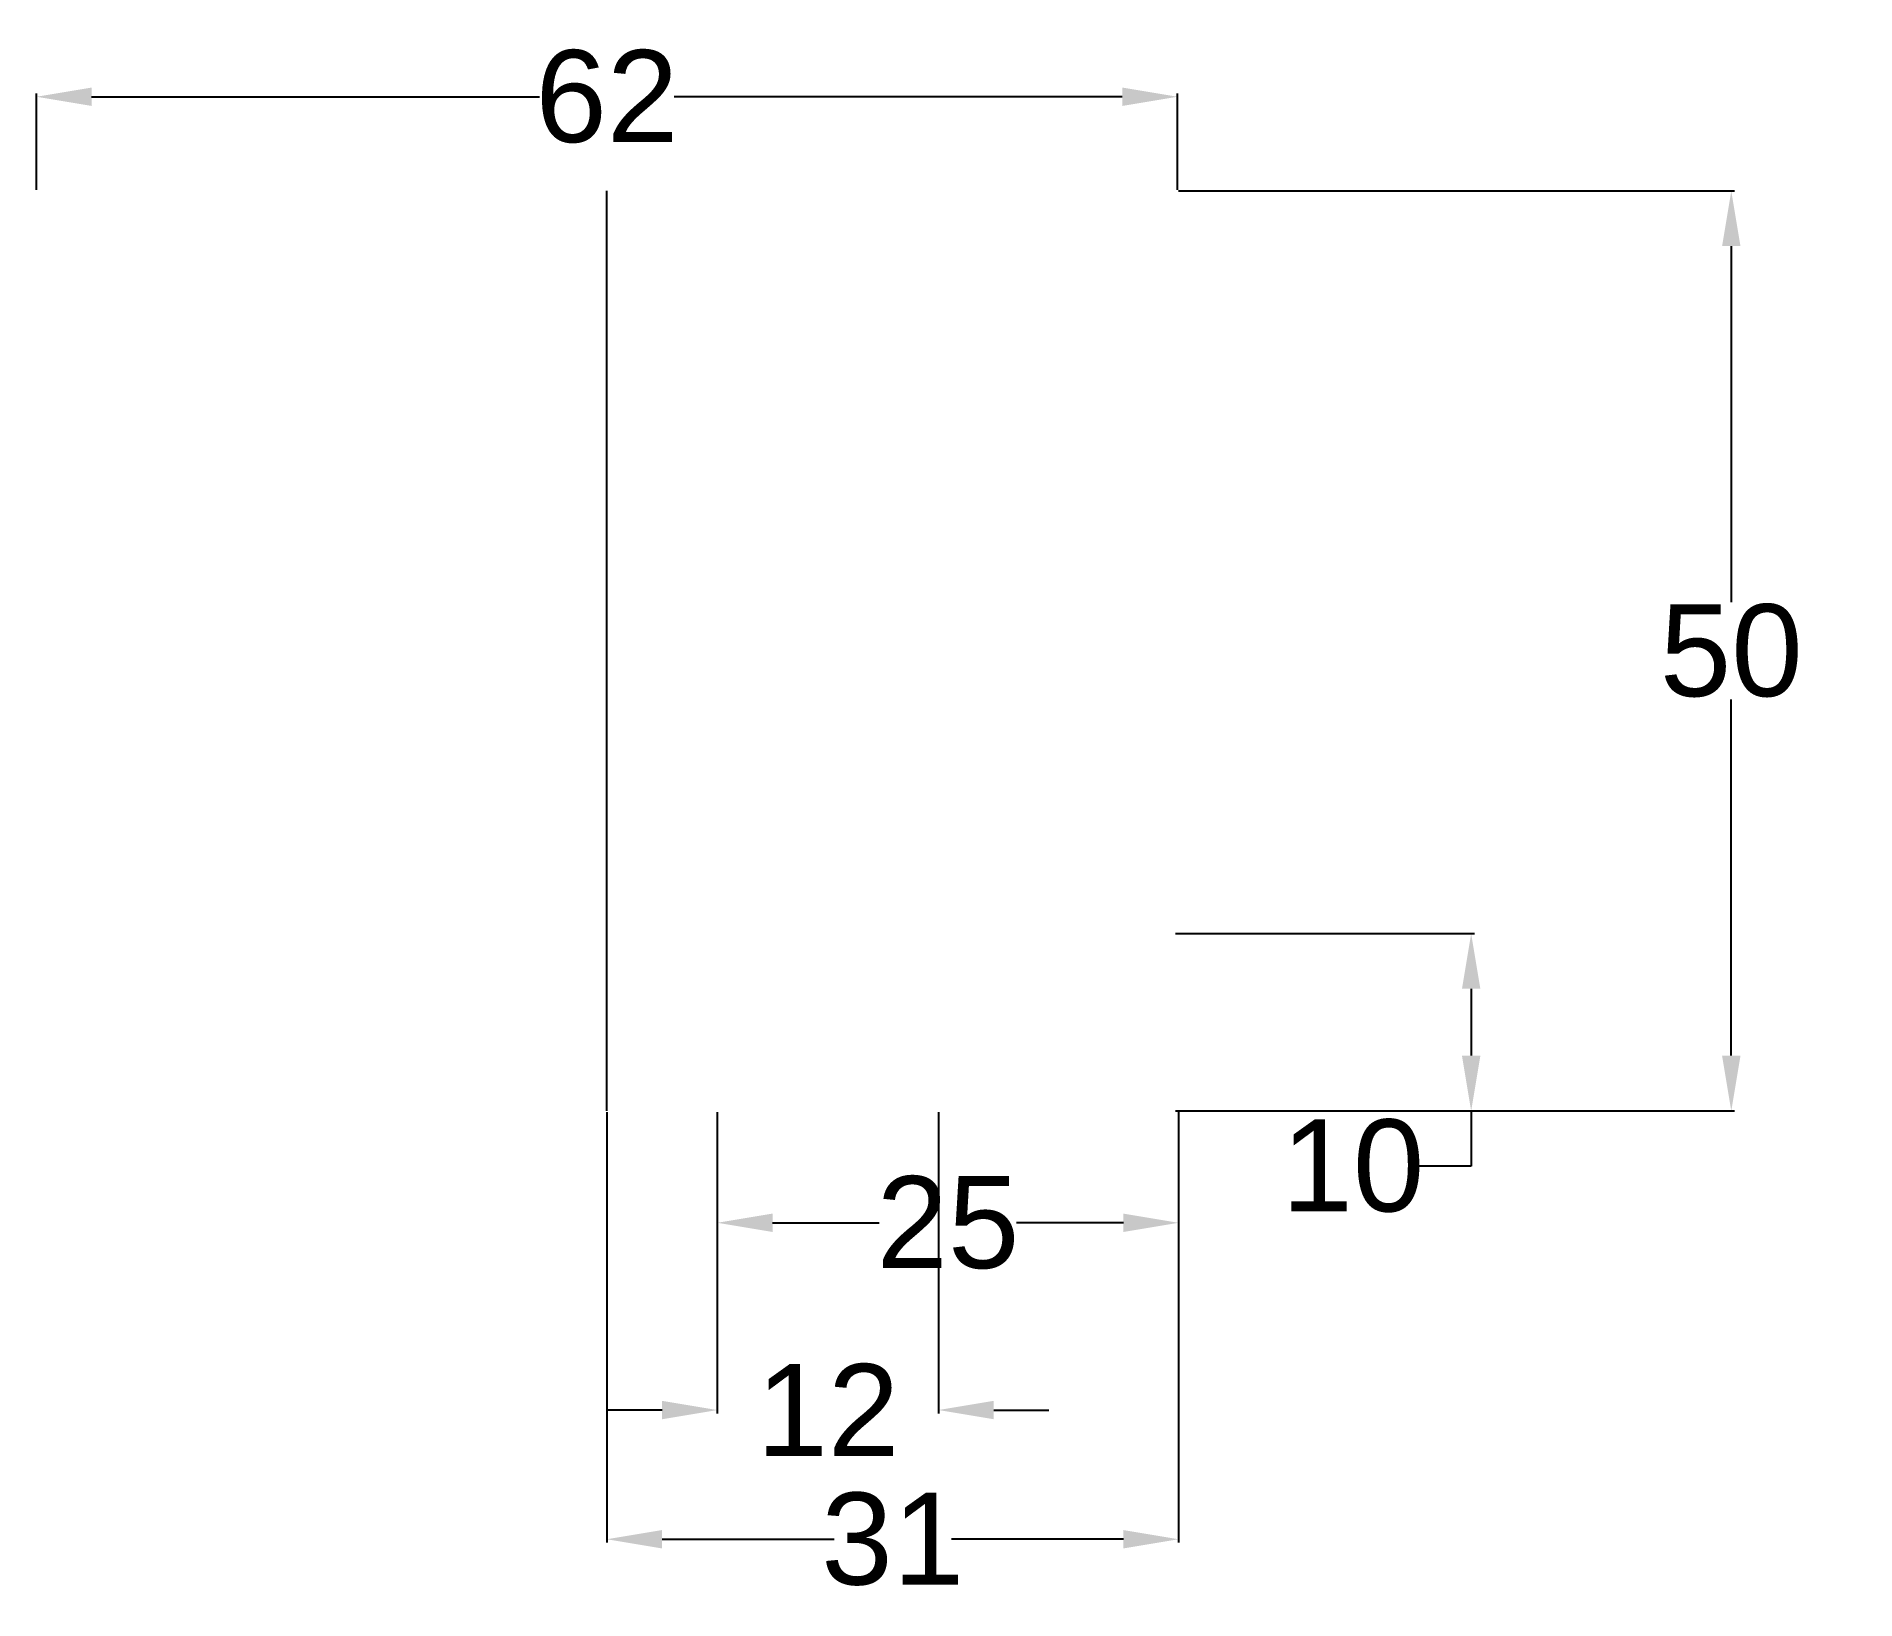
# Model space of a CAD drawing. Header units: millimetres. Extents: x 37.6 to 136.5, y -18.7 to 66.3.
import ezdxf

# ---------------------------------------------------------------- set-up
doc = ezdxf.new("R2010")
doc.units = ezdxf.units.MM
doc.header["$MEASUREMENT"] = 0
doc.styles.get("Standard").update_dxf_attribs({"font": 'arial.ttf'})
doc.dimstyles.get("Standard").update_dxf_attribs({"dimtxt": 5, "dimasz": 3, "dimexe": 0.18, "dimexo": 0.0625, "dimgap": 0.09, "dimtad": 0, "dimtih": 1, "dimtoh": 1, "dimdec": 0, "dimzin": 0, "dimdsep": 46, "dimtxsty": 'Standard', "dimcen": 0.09, "dimadec": 0, "dimazin": 0, "dimtfac": 1, "dimtdec": 0, "dimtofl": 0, "dimtmove": 0, "dimatfit": 3, "dimfxl": 1, "dimtolj": 1, "dimtzin": 0, "dimarcsym": 0})

# ---------------------------------------------------------------- blocks, each defined once
blk = doc.blocks.new('*D1')
at = {"color": 0, "lineweight": -2, "transparency": 16777216}
for p, q in [((99.516, 17.494), (115.762, 17.494)), ((115.582, 14.494), (115.582, 10.861)), ((99.516, 7.861), (115.762, 7.861)), ((115.582, 7.861), (115.582, 4.861)), ((115.582, 4.861), (112.582, 4.861))]:
    blk.add_line(p, q, dxfattribs=at)
at = {"color": 0, "transparency": 16777216}
for points in [[(115.082, 14.494), (116.082, 14.494), (115.582, 17.494)], [(115.082, 10.861), (116.082, 10.861), (115.582, 7.861)]]:
    blk.add_solid(points, dxfattribs=at)
at = {"layer": 'Defpoints', "color": 0, "transparency": 16777216}
for p in [(99.453, 17.494, 8.857), (99.453, 7.861, 8.857), (115.582, 7.861)]:
    blk.add_point(p, dxfattribs=at)
at = {"color": 0, "transparency": 16777216, "insert": (109.155, 4.861), "char_height": 5, "attachment_point": 5}
blk.add_mtext('\\A1;10', dxfattribs=at)
blk = doc.blocks.new('*D2')
at = {"color": 0, "lineweight": -2, "transparency": 16777216}
for p, q in [((99.682, 57.861), (129.896, 57.861)), ((129.716, 54.861), (129.716, 35.504)), ((129.716, 10.861), (129.716, 30.218)), ((99.682, 7.861), (129.896, 7.861))]:
    blk.add_line(p, q, dxfattribs=at)
at = {"color": 0, "transparency": 16777216}
for points in [[(129.216, 54.861), (130.216, 54.861), (129.716, 57.861)], [(129.216, 10.861), (130.216, 10.861), (129.716, 7.861)]]:
    blk.add_solid(points, dxfattribs=at)
at = {"layer": 'Defpoints', "color": 0, "transparency": 16777216}
for p in [(99.619, 57.861, 5.651), (99.619, 7.861, 5.651), (129.716, 7.861)]:
    blk.add_point(p, dxfattribs=at)
at = {"color": 0, "transparency": 16777216, "insert": (129.716, 32.861), "char_height": 5, "attachment_point": 5}
blk.add_mtext('\\A1;50', dxfattribs=at)
blk = doc.blocks.new('*D4')
at = {"color": 0, "lineweight": -2, "transparency": 16777216}
for p, q in [((74.619, 7.798), (74.619, 1.597)), ((99.682, 7.798), (99.682, 1.597)), ((77.619, 1.777), (83.418, 1.777)), ((96.682, 1.777), (90.883, 1.777))]:
    blk.add_line(p, q, dxfattribs=at)
at = {"color": 0, "transparency": 16777216}
for points in [[(77.619, 2.277), (77.619, 1.277), (74.619, 1.777)], [(96.682, 2.277), (96.682, 1.277), (99.682, 1.777)]]:
    blk.add_solid(points, dxfattribs=at)
at = {"layer": 'Defpoints', "color": 0, "transparency": 16777216}
for p in [(74.619, 7.861, 5.651), (99.682, 7.861), (99.682, 1.777)]:
    blk.add_point(p, dxfattribs=at)
at = {"color": 0, "transparency": 16777216, "insert": (87.151, 1.777), "char_height": 5, "attachment_point": 5}
blk.add_mtext('\\A1;25', dxfattribs=at)
blk = doc.blocks.new('*D5')
at = {"color": 0, "lineweight": -2, "transparency": 16777216}
for p, q in [((37.619, 57.923), (37.619, 63.159)), ((40.619, 62.979), (64.96, 62.979)), ((96.619, 62.979), (72.279, 62.979)), ((99.619, 57.923), (99.619, 63.159))]:
    blk.add_line(p, q, dxfattribs=at)
at = {"color": 0, "transparency": 16777216}
for points in [[(40.619, 63.479), (40.619, 62.479), (37.619, 62.979)], [(96.619, 63.479), (96.619, 62.479), (99.619, 62.979)]]:
    blk.add_solid(points, dxfattribs=at)
at = {"layer": 'Defpoints', "color": 0, "transparency": 16777216}
for p in [(99.619, 62.979), (37.619, 57.861, 5.651), (99.619, 57.861, 5.651)]:
    blk.add_point(p, dxfattribs=at)
at = {"color": 0, "transparency": 16777216, "insert": (68.619, 62.979), "char_height": 5, "attachment_point": 5}
blk.add_mtext('\\A1;62', dxfattribs=at)
blk = doc.blocks.new('*D21')
at = {"color": 0, "lineweight": -2, "transparency": 16777216}
for p, q in [((74.619, 7.798), (74.619, -8.58)), ((86.637, 7.798), (86.637, -8.58)), ((71.619, -8.4), (68.619, -8.4)), ((89.637, -8.4), (92.637, -8.4))]:
    blk.add_line(p, q, dxfattribs=at)
at = {"color": 0, "transparency": 16777216}
for points in [[(71.619, -7.9), (71.619, -8.9), (74.619, -8.4)], [(89.637, -7.9), (89.637, -8.9), (86.637, -8.4)]]:
    blk.add_solid(points, dxfattribs=at)
at = {"layer": 'Defpoints', "color": 0, "transparency": 16777216}
for p in [(74.619, 7.861, 5.651), (86.637, 7.861, 5.651), (86.637, -8.4)]:
    blk.add_point(p, dxfattribs=at)
at = {"color": 0, "transparency": 16777216, "insert": (80.628, -8.4), "char_height": 5, "attachment_point": 5}
blk.add_mtext('\\A1;12', dxfattribs=at)
blk = doc.blocks.new('*D22')
at = {"color": 0, "lineweight": -2, "transparency": 16777216}
for p, q in [((68.619, 7.798), (68.619, -15.603)), ((99.682, 7.798), (99.682, -15.603)), ((71.619, -15.423), (80.964, -15.423)), ((96.682, -15.423), (87.338, -15.423))]:
    blk.add_line(p, q, dxfattribs=at)
at = {"color": 0, "transparency": 16777216}
for points in [[(71.619, -14.923), (71.619, -15.923), (68.619, -15.423)], [(96.682, -14.923), (96.682, -15.923), (99.682, -15.423)]]:
    blk.add_solid(points, dxfattribs=at)
at = {"layer": 'Defpoints', "color": 0, "transparency": 16777216}
for p in [(68.619, 7.861, -0.349), (99.682, 7.861), (99.682, -15.423)]:
    blk.add_point(p, dxfattribs=at)
at = {"color": 0, "transparency": 16777216, "insert": (84.151, -15.423), "char_height": 5, "attachment_point": 5}
blk.add_mtext('\\A1;31', dxfattribs=at)

msp = doc.modelspace()

# ---------------------------------------------------------------- linework, layer by layer
msp.add_line((68.619, 7.861, 5.651), (68.619, 57.861, 5.651))

# ---------------------------------------------------------------- dimensions: what is measured, and where the dimension line sits
for base, p1, p2, picture, middle in [((99.619, 62.979), (37.619, 57.861, 5.651), (99.619, 57.861, 5.651), '*D5', (68.619, 62.979)), ((99.682, 1.777), (74.619, 7.861, 5.651), (99.682, 7.861), '*D4', (87.151, 1.777))]:
    dim = msp.add_linear_dim(base=base, p1=p1, p2=p2, dimstyle='Standard')
    dim.commit()
    dim.dimension.update_dxf_attribs({"geometry": picture, "text_midpoint": middle})
for p1, p2, distance, picture, middle in [((99.619, 57.861, 5.651), (99.619, 7.861, 5.651), 30.096, '*D2', (129.716, 32.861)), ((99.453, 17.494, 8.857), (99.453, 7.861, 8.857), 16.129, '*D1', (109.155, 4.861)), ((74.619, 7.861, 5.651), (86.637, 7.861, 5.651), -16.261, '*D21', (80.628, -8.4)), ((68.619, 7.861, -0.349), (99.682, 7.861), -23.284, '*D22', (84.151, -15.423))]:
    dim = msp.add_aligned_dim(p1=p1, p2=p2, distance=distance, dimstyle='Standard')
    dim.commit()
    dim.dimension.update_dxf_attribs({"geometry": picture, "text_midpoint": middle})

doc.saveas('drawing.dxf')
